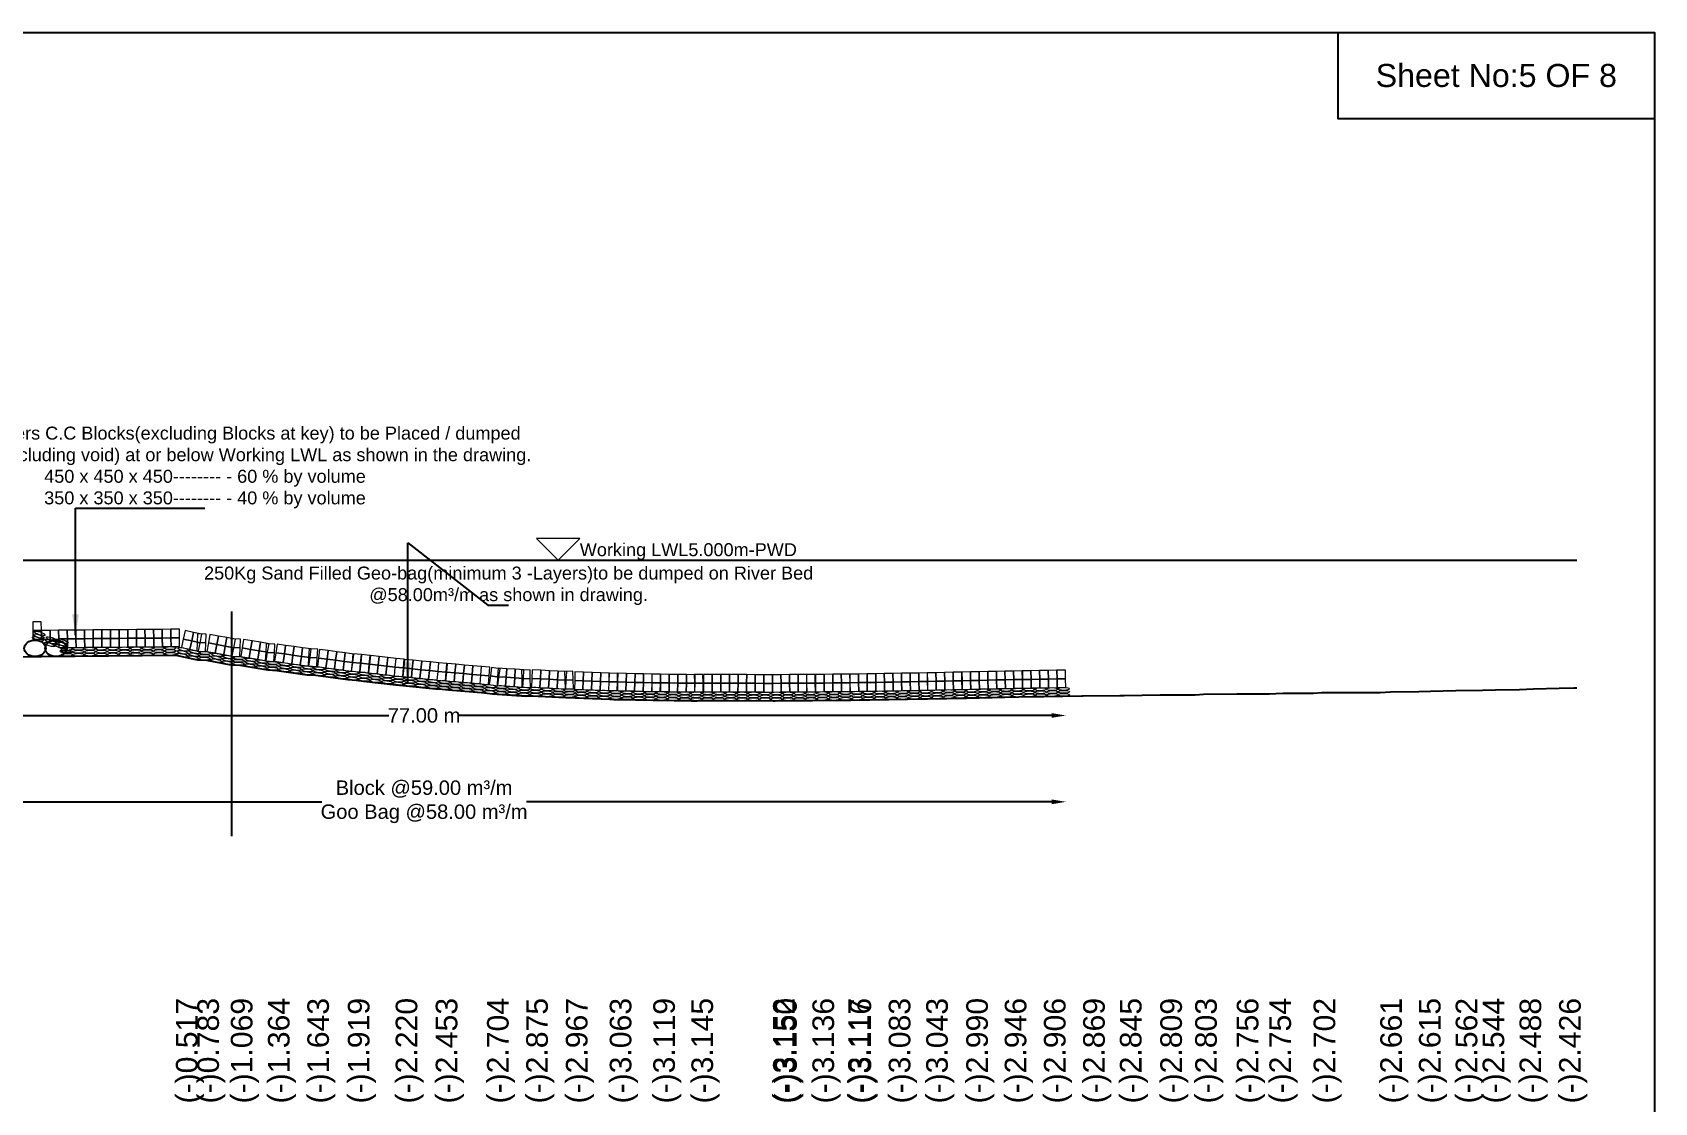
# Model space of a CAD drawing. Header units: inches. Extents: x 89000 to 215021, y -36776 to 1682.
# Drawn here: x 164362 to 170000, y -3718 to 0 of the extents above; entities that cross this region are included whole.
import ezdxf

# ---------------------------------------------------------------- set-up
doc = ezdxf.new("R2010")
doc.units = ezdxf.units.IN
doc.header["$LTSCALE"] = 7
doc.header["$MEASUREMENT"] = 0
doc.header["$PDMODE"] = 3
doc.layers.add('Constreuction Line', color=160, linetype='Continuous')
doc.layers.add('Geotube', color=7, linetype='Continuous')
for name, color, linetype, lineweight in [('Cross Section Labels', 7, 'Continuous', 9), ('Existing_Bed_Level for Xsection', 7, 'Continuous', 25), ('Long Section Labels', 7, 'Continuous', 9)]:
    doc.layers.add(name, color=color, linetype=linetype, lineweight=lineweight)
doc.styles.get("Standard").update_dxf_attribs({"font": 'arial.ttf'})
doc.dimstyles.new('Appron Lebeling Style', dxfattribs={"dimtxt": 50, "dimasz": 50, "dimexe": 0.18, "dimexo": 0.0625, "dimgap": 0.09, "dimtad": 0, "dimtih": 1, "dimtoh": 1, "dimdec": 4, "dimzin": 0, "dimdsep": 46, "dimtxsty": 'Standard', "dimcen": 0.09, "dimse1": 1, "dimse2": 1, "dimadec": 0, "dimazin": 0, "dimtfac": 1, "dimtdec": 4, "dimtofl": 0, "dimtmove": 0, "dimatfit": 3, "dimfxl": 1, "dimtolj": 1, "dimtzin": 0, "dimarcsym": 0})
doc.dimstyles.get("Standard").update_dxf_attribs({"dimtxt": 0.18, "dimasz": 0.18, "dimexe": 0.18, "dimexo": 0.0625, "dimgap": 0.09, "dimtad": 0, "dimtih": 1, "dimtoh": 1, "dimdec": 4, "dimzin": 0, "dimdsep": 46, "dimtxsty": 'Standard', "dimcen": 0.09, "dimadec": 0, "dimazin": 0, "dimtfac": 1, "dimtdec": 4, "dimtofl": 0, "dimtmove": 0, "dimatfit": 3, "dimfxl": 1, "dimtolj": 1, "dimtzin": 0, "dimarcsym": 0})

# ---------------------------------------------------------------- blocks, each defined once
blk = doc.blocks.new('*D1')
at = {"layer": 'Cross Section Labels', "color": 0, "lineweight": -2, "transparency": 16777216}
for p, q in [((163542.7, -2373.3), (165601.1, -2373.3)), ((167904.2, -2373.3), (165845.8, -2373.3))]:
    blk.add_line(p, q, dxfattribs=at)
at = {"layer": 'Cross Section Labels', "color": 0, "transparency": 16777216}
for points in [[(163542.7, -2364.9), (163542.7, -2381.6), (163492.7, -2373.3)], [(167904.2, -2364.9), (167904.2, -2381.6), (167954.2, -2373.3)]]:
    blk.add_solid(points, dxfattribs=at)
at = {"layer": 'Defpoints', "color": 0, "transparency": 16777216}
for p in [(163492.7, -1833.3), (167954.2, -2306.4), (167954.2, -2373.3)]:
    blk.add_point(p, dxfattribs=at)
at = {"layer": 'Cross Section Labels', "color": 0, "transparency": 16777216, "insert": (165723.5, -2373.3), "char_height": 50, "attachment_point": 5}
blk.add_mtext('\\A1;77.00 m', dxfattribs=at)
blk = doc.blocks.new('*D2')
at = {"layer": 'Cross Section Labels', "color": 0, "lineweight": -2, "transparency": 16777216}
for p, q in [((163542.7, -2673.3), (165367.8, -2673.3)), ((167904.2, -2673.3), (166079.1, -2673.3))]:
    blk.add_line(p, q, dxfattribs=at)
at = {"layer": 'Cross Section Labels', "color": 0, "transparency": 16777216}
for points in [[(163542.7, -2664.9), (163542.7, -2681.6), (163492.7, -2673.3)], [(167904.2, -2664.9), (167904.2, -2681.6), (167954.2, -2673.3)]]:
    blk.add_solid(points, dxfattribs=at)
at = {"layer": 'Defpoints', "color": 0, "transparency": 16777216}
for p in [(163492.7, -1833.3), (167954.2, -2306.4), (167954.2, -2673.3)]:
    blk.add_point(p, dxfattribs=at)
at = {"layer": 'Cross Section Labels', "color": 0, "transparency": 16777216, "insert": (165723.5, -2673.3), "char_height": 50, "attachment_point": 5}
blk.add_mtext('\\A1;Block @59.00 m³/m ^JGoo Bag @58.00 m³/m ', dxfattribs=at)

msp = doc.modelspace()

# ---------------------------------------------------------------- linework, layer by layer
for points in [[(160000, 0), (170000, 0), (170000, -7071), (160000, -7071)], [(168900, 0), (170000, 0), (170000, -300), (168900, -300)]]:
    msp.add_lwpolyline(points, close=True)
at = {"layer": 'Constreuction Line'}
msp.add_line((165054.01477, -2012.04609), (165054.01477, -2792.04609), dxfattribs=at)
at = {"layer": 'Cross Section Labels'}
msp.add_lwpolyline([(166189.67646, -1833.25538), (166264.67646, -1758.25538), (166114.67646, -1758.25538)], close=True, dxfattribs=at)
at = {"layer": 'Existing_Bed_Level for Xsection'}
for points in [[(161270.69141, -1833.25538), (169729.62656, -1833.25538)], [(163808.69141, -2173.57538), (164861.09141, -2164.27538), (164935.49141, -2180.23538), (164967.29141, -2181.61538), (165051.89141, -2197.39538), (165083.69141, -2199.01538), (165180.89141, -2215.09538), (165211.49141, -2216.89538), (165317.69141, -2231.83538), (165347.69141, -2233.63538), (165458.69141, -2248.39538), (165486.89141, -2251.03538), (165513.29141, -2253.61538), (165624.89141, -2266.45538), (165649.49141, -2268.67538), (165764.09141, -2280.43538), (165786.89141, -2282.29538), (165807.89141, -2284.03538), (165922.49141, -2293.99538), (165942.29141, -2295.49538), (165961.49141, -2298.31538), (166078.49141, -2305.75538), (166095.89141, -2305.15538), (166216.49141, -2311.27538), (166232.69141, -2310.61538), (166248.89141, -2312.41538), (166368.89141, -2317.03538), (166383.29141, -2317.27538), (166397.09141, -2317.39538), (166520.09141, -2320.39538), (166532.09141, -2320.45538), (166652.69141, -2321.95538), (166662.29141, -2321.95538), (166672.49141, -2321.83538), (166682.09141, -2321.65538), (166691.69141, -2321.53538), (166936.49141, -2322.37538), (166943.69141, -2322.25538), (167067.29141, -2321.53538), (167073.29141, -2321.41538), (167197.49141, -2320.27538), (167202.29141, -2320.21538), (167206.49141, -2320.21538), (167338.49141, -2318.23538), (167468.69141, -2315.83538), (167471.09141, -2315.83538), (167473.49141, -2315.89538), (167607.89141, -2312.65538), (167609.09141, -2312.71538), (167741.69141, -2310.01538), (167742.29141, -2310.01538), (167790.89141, -2309.05538), (167877.89141, -2307.61538), (168009.89141, -2305.51538), (168014.09141, -2305.39538), (168141.89141, -2303.95538), (168149.09141, -2303.71538), (168156.89141, -2303.35538), (168282.29141, -2301.79538), (168403.49141, -2301.43538), (168417.89141, -2300.65538), (168432.29141, -2299.75538), (168548.09141, -2298.61538), (168661.49141, -2298.49538), (168683.69141, -2297.17538), (168707.69141, -2295.85538), (168815.09141, -2295.37538), (168843.89141, -2293.69538), (169046.69141, -2292.91538), (169082.09141, -2290.87538), (169181.09141, -2290.15538), (169221.29141, -2288.23538), (169308.89141, -2286.97538), (169402.49141, -2285.89538), (169446.89141, -2284.09538), (169530.89141, -2282.53538), (169579.49141, -2280.67538), (169668.29141, -2278.81538), (169719.29141, -2277.55538), (169729.62656, -2277.2915)]]:
    msp.add_lwpolyline(points, dxfattribs=at)
at = {"layer": 'Geotube'}
for centre in [(164371.19141, -2139.97856), (164443.94771, -2139.97856)]:
    msp.add_ellipse(centre, major_axis=(-37.5, 0), ratio=0.76, dxfattribs=at)
at = {"layer": 'Long Section Labels'}
for points in [[(164393.18585, -2047.80553), (164363.18702, -2048.07062), (164363.45212, -2078.06945), (164393.45094, -2077.80436)], [(164393.45094, -2077.80436), (164363.45212, -2078.06945), (164363.71721, -2108.06828), (164393.71604, -2107.80318)], [(164423.44977, -2077.53926), (164393.45094, -2077.80436), (164393.71604, -2107.80318), (164423.71487, -2107.53809)], [(164453.4486, -2077.27416), (164423.44977, -2077.53926), (164423.71487, -2107.53809), (164453.7137, -2107.27299)], [(164483.44743, -2077.00906), (164453.4486, -2077.27416), (164453.7137, -2107.27299), (164483.71253, -2107.00789)], [(164513.44626, -2076.74396), (164483.44743, -2077.00906), (164483.71253, -2107.00789), (164513.71136, -2106.74279)], [(164543.44509, -2076.47887), (164513.44626, -2076.74396), (164513.71136, -2106.74279), (164543.71019, -2106.47769)], [(164573.44392, -2076.21377), (164543.44509, -2076.47887), (164543.71019, -2106.47769), (164573.70901, -2106.2126)], [(164603.44275, -2075.94867), (164573.44392, -2076.21377), (164573.70901, -2106.2126), (164603.70784, -2105.9475)], [(164633.44157, -2075.68357), (164603.44275, -2075.94867), (164603.70784, -2105.9475), (164633.70667, -2105.6824)], [(164663.4404, -2075.41847), (164633.44157, -2075.68357), (164633.70667, -2105.6824), (164663.7055, -2105.4173)], [(164693.43923, -2075.15338), (164663.4404, -2075.41847), (164663.7055, -2105.4173), (164693.70433, -2105.1522)], [(164723.43806, -2074.88828), (164693.43923, -2075.15338), (164693.70433, -2105.1522), (164723.70316, -2104.88711)], [(164753.43689, -2074.62318), (164723.43806, -2074.88828), (164723.70316, -2104.88711), (164753.70199, -2104.62201)], [(164783.43572, -2074.35808), (164753.43689, -2074.62318), (164753.70199, -2104.62201), (164783.70082, -2104.35691)], [(164813.43455, -2074.09298), (164783.43572, -2074.35808), (164783.70082, -2104.35691), (164813.69964, -2104.09181)], [(164843.43338, -2073.82789), (164813.43455, -2074.09298), (164813.69964, -2104.09181), (164843.69847, -2103.82671)], [(164873.4322, -2073.56279), (164843.43338, -2073.82789), (164843.69847, -2103.82671), (164873.6973, -2103.56162)], [(164922.27652, -2084.73944), (164892.94384, -2078.44711), (164886.6515, -2107.77979), (164915.98419, -2114.07213)], [(164951.60921, -2091.03178), (164922.27652, -2084.73944), (164915.98419, -2114.07213), (164945.31688, -2120.36446)], [(164483.71253, -2107.00789), (164453.7137, -2107.27299), (164453.9788, -2137.27182), (164483.97763, -2137.00672)], [(164513.71136, -2106.74279), (164483.71253, -2107.00789), (164483.97763, -2137.00672), (164513.97646, -2136.74162)], [(164543.71019, -2106.47769), (164513.71136, -2106.74279), (164513.97646, -2136.74162), (164543.97528, -2136.47652)], [(164573.70901, -2106.2126), (164543.71019, -2106.47769), (164543.97528, -2136.47652), (164573.97411, -2136.21142)], [(164603.70784, -2105.9475), (164573.70901, -2106.2126), (164573.97411, -2136.21142), (164603.97294, -2135.94633)], [(164633.70667, -2105.6824), (164603.70784, -2105.9475), (164603.97294, -2135.94633), (164633.97177, -2135.68123)], [(164663.7055, -2105.4173), (164633.70667, -2105.6824), (164633.97177, -2135.68123), (164663.9706, -2135.41613)], [(164693.70433, -2105.1522), (164663.7055, -2105.4173), (164663.9706, -2135.41613), (164693.96943, -2135.15103)], [(164723.70316, -2104.88711), (164693.70433, -2105.1522), (164693.96943, -2135.15103), (164723.96826, -2134.88593)], [(164753.70199, -2104.62201), (164723.70316, -2104.88711), (164723.96826, -2134.88593), (164753.96709, -2134.62084)], [(164783.70082, -2104.35691), (164753.70199, -2104.62201), (164753.96709, -2134.62084), (164783.96591, -2134.35574)], [(164813.69964, -2104.09181), (164783.70082, -2104.35691), (164783.96591, -2134.35574), (164813.96474, -2134.09064)], [(164843.69847, -2103.82671), (164813.69964, -2104.09181), (164813.96474, -2134.09064), (164843.96357, -2133.82554)], [(164873.6973, -2103.56162), (164843.69847, -2103.82671), (164843.96357, -2133.82554), (164873.9624, -2133.56045)], [(164915.98419, -2114.07213), (164886.6515, -2107.77979), (164880.35917, -2137.11248), (164909.69186, -2143.40482)], [(164945.31688, -2120.36446), (164915.98419, -2114.07213), (164909.69186, -2143.40482), (164939.02454, -2149.69715)], [(164965.14263, -2120.8651), (164935.17084, -2119.56443), (164933.87018, -2149.53623), (164963.84197, -2150.83689)], [(164966.44329, -2090.8933), (164936.4715, -2089.59264), (164935.17084, -2119.56443), (164965.14263, -2120.8651)], [(165003.19497, -2126.66712), (164973.70361, -2121.16625), (164968.20274, -2150.65761), (164997.6941, -2156.15848)], [(165008.69584, -2097.17576), (164979.20448, -2091.67488), (164973.70361, -2121.16625), (165003.19497, -2126.66712)], [(165032.68633, -2132.16799), (165003.19497, -2126.66712), (164997.6941, -2156.15848), (165027.18546, -2161.65935)], [(165038.18721, -2102.67663), (165008.69584, -2097.17576), (165003.19497, -2126.66712), (165032.68633, -2132.16799)], [(165062.1777, -2137.66886), (165032.68633, -2132.16799), (165027.18546, -2161.65935), (165056.67682, -2167.16022)], [(165067.67857, -2108.1775), (165038.18721, -2102.67663), (165032.68633, -2132.16799), (165062.1777, -2137.66886)], [(165084.09711, -2138.35746), (165054.13596, -2136.83114), (165052.60964, -2166.79229), (165082.57078, -2168.31861)], [(165085.62343, -2108.39632), (165055.66228, -2106.86999), (165054.13596, -2136.83114), (165084.09711, -2138.35746)], [(165120.53489, -2143.68683), (165090.93717, -2138.79042), (165086.04075, -2168.38814), (165115.63848, -2173.28455)], [(165125.4313, -2114.08911), (165095.83358, -2109.19269), (165090.93717, -2138.79042), (165120.53489, -2143.68683)], [(165155.02902, -2118.98552), (165125.4313, -2114.08911), (165120.53489, -2143.68683), (165150.13261, -2148.58324)], [(165184.62675, -2123.88193), (165155.02902, -2118.98552), (165150.13261, -2148.58324), (165179.73033, -2153.47965)], [(165204.97714, -2125.75558), (165175.02891, -2123.99392), (165173.26725, -2153.94215), (165203.21548, -2155.70381)], [(165242.08069, -2129.70651), (165212.37321, -2125.52732), (165208.19402, -2155.2348), (165237.9015, -2159.41399)], [(165271.78817, -2133.8857), (165242.08069, -2129.70651), (165237.9015, -2159.41399), (165267.60898, -2163.59318)], [(165301.49565, -2138.06489), (165271.78817, -2133.8857), (165267.60898, -2163.59318), (165297.31646, -2167.77237)], [(165331.20313, -2142.24407), (165301.49565, -2138.06489), (165297.31646, -2167.77237), (165327.02394, -2171.95155)], [(165353.96153, -2143.24865), (165324.01538, -2141.45189), (165322.21861, -2171.39803), (165352.16476, -2173.1948)], [(165150.13261, -2148.58324), (165120.53489, -2143.68683), (165115.63848, -2173.28455), (165145.2362, -2178.18096)], [(165179.73033, -2153.47965), (165150.13261, -2148.58324), (165145.2362, -2178.18096), (165174.83392, -2183.07738)], [(165203.21548, -2155.70381), (165173.26725, -2153.94215), (165171.50559, -2183.89038), (165201.45382, -2185.65204)], [(165237.9015, -2159.41399), (165208.19402, -2155.2348), (165204.01484, -2184.94228), (165233.72232, -2189.12147)], [(165267.60898, -2163.59318), (165237.9015, -2159.41399), (165233.72232, -2189.12147), (165263.4298, -2193.30066)], [(165297.31646, -2167.77237), (165267.60898, -2163.59318), (165263.4298, -2193.30066), (165293.13728, -2197.47985)], [(165327.02394, -2171.95155), (165297.31646, -2167.77237), (165293.13728, -2197.47985), (165322.84476, -2201.65904)], [(165352.16476, -2173.1948), (165322.21861, -2171.39803), (165320.42184, -2201.34418), (165350.36799, -2203.14094)], [(165386.25552, -2177.62995), (165356.51728, -2173.67557), (165352.5629, -2203.41381), (165382.30114, -2207.36819)], [(165390.2099, -2147.89171), (165360.47166, -2143.93733), (165356.51728, -2173.67557), (165386.25552, -2177.62995)], [(165415.99376, -2181.58434), (165386.25552, -2177.62995), (165382.30114, -2207.36819), (165412.03937, -2211.32257)], [(165419.94814, -2151.8461), (165390.2099, -2147.89171), (165386.25552, -2177.62995), (165415.99376, -2181.58434)], [(165445.732, -2185.53872), (165415.99376, -2181.58434), (165412.03937, -2211.32257), (165441.77761, -2215.27696)], [(165449.68638, -2155.80048), (165419.94814, -2151.8461), (165415.99376, -2181.58434), (165445.732, -2185.53872)], [(165475.47023, -2189.4931), (165445.732, -2185.53872), (165441.77761, -2215.27696), (165471.51585, -2219.23134)], [(165479.42462, -2159.75486), (165449.68638, -2155.80048), (165445.732, -2185.53872), (165475.47023, -2189.4931)], [(165503.03904, -2191.6821), (165473.16965, -2188.88582), (165470.37336, -2218.75521), (165500.24276, -2221.5515)], [(165505.83533, -2161.8127), (165475.96593, -2159.01642), (165473.16965, -2188.88582), (165503.03904, -2191.6821)], [(165533.13841, -2194.66628), (165503.28065, -2191.74836), (165500.36274, -2221.60612), (165530.22049, -2224.52404)], [(165536.05633, -2164.80852), (165506.19857, -2161.8906), (165503.28065, -2191.74836), (165533.13841, -2194.66628)], [(165563.94876, -2198.44393), (165534.14538, -2195.01493), (165530.71638, -2224.81832), (165560.51977, -2228.24732)], [(165567.37776, -2168.64054), (165537.57437, -2165.21154), (165534.14538, -2195.01493), (165563.94876, -2198.44393)], [(165593.75215, -2201.87292), (165563.94876, -2198.44393), (165560.51977, -2228.24732), (165590.32316, -2231.67631)], [(165597.18115, -2172.06953), (165567.37776, -2168.64054), (165563.94876, -2198.44393), (165593.75215, -2201.87292)], [(165626.98454, -2175.49852), (165597.18115, -2172.06953), (165593.75215, -2201.87292), (165623.55554, -2205.30191)], [(165654.62972, -2178.17091), (165624.75114, -2175.47455), (165622.05478, -2205.35313), (165651.93336, -2208.04949)], [(165685.58215, -2181.30315), (165655.73887, -2178.2407), (165652.67642, -2208.08398), (165682.5197, -2211.14643)], [(165715.42543, -2184.36561), (165685.58215, -2181.30315), (165682.5197, -2211.14643), (165712.36298, -2214.20889)], [(165745.26871, -2187.42806), (165715.42543, -2184.36561), (165712.36298, -2214.20889), (165742.20626, -2217.27134)], [(165775.11199, -2190.49051), (165745.26871, -2187.42806), (165742.20626, -2217.27134), (165772.04954, -2220.33379)], [(165803.13404, -2192.71946), (165773.23337, -2190.2802), (165770.79411, -2220.18086), (165800.69478, -2222.62013)], [(165833.50258, -2195.31974), (165803.61524, -2192.7222), (165801.0177, -2222.60954), (165830.90504, -2225.20708)], [(165863.38991, -2197.91728), (165833.50258, -2195.31974), (165830.90504, -2225.20708), (165860.79238, -2227.80461)], [(165893.27725, -2200.51482), (165863.38991, -2197.91728), (165860.79238, -2227.80461), (165890.67971, -2230.40215)], [(165623.55554, -2205.30191), (165593.75215, -2201.87292), (165590.32316, -2231.67631), (165620.12655, -2235.1053)], [(165651.93336, -2208.04949), (165622.05478, -2205.35313), (165619.35842, -2235.23171), (165649.237, -2237.92807)], [(165682.5197, -2211.14643), (165652.67642, -2208.08398), (165649.61397, -2237.92726), (165679.45725, -2240.98972)], [(165712.36298, -2214.20889), (165682.5197, -2211.14643), (165679.45725, -2240.98972), (165709.30053, -2244.05217)], [(165742.20626, -2217.27134), (165712.36298, -2214.20889), (165709.30053, -2244.05217), (165739.14381, -2247.11462)], [(165772.04954, -2220.33379), (165742.20626, -2217.27134), (165739.14381, -2247.11462), (165768.98709, -2250.17707)], [(165800.69478, -2222.62013), (165770.79411, -2220.18086), (165768.35484, -2250.08153), (165798.25551, -2252.5208)], [(165830.90504, -2225.20708), (165801.0177, -2222.60954), (165798.42017, -2252.49687), (165828.3075, -2255.09441)], [(165860.79238, -2227.80461), (165830.90504, -2225.20708), (165828.3075, -2255.09441), (165858.19484, -2257.69195)], [(165890.67971, -2230.40215), (165860.79238, -2227.80461), (165858.19484, -2257.69195), (165888.08217, -2260.28949)], [(165920.56705, -2232.99969), (165890.67971, -2230.40215), (165888.08217, -2260.28949), (165917.96951, -2262.88703)], [(165923.16458, -2203.11236), (165893.27725, -2200.51482), (165890.67971, -2230.40215), (165920.56705, -2232.99969)], [(165949.80562, -2235.29099), (165919.89134, -2233.02476), (165917.62511, -2262.93904), (165947.53939, -2265.20527)], [(165952.07186, -2205.37671), (165922.15758, -2203.11048), (165919.89134, -2233.02476), (165949.80562, -2235.29099)], [(165983.6927, -2240.32604), (165954.01114, -2235.96656), (165949.65166, -2265.64812), (165979.33322, -2270.0076)], [(165988.05217, -2210.64448), (165958.37062, -2206.285), (165954.01114, -2235.96656), (165983.6927, -2240.32604)], [(166008.78827, -2240.60058), (165978.84874, -2238.69673), (165976.94489, -2268.63626), (166006.88442, -2270.5401)], [(166010.69211, -2210.66105), (165980.75259, -2208.7572), (165978.84874, -2238.69673), (166008.78827, -2240.60058)], [(166038.7278, -2242.50442), (166008.78827, -2240.60058), (166006.88442, -2270.5401), (166036.82395, -2272.44395)], [(166040.63164, -2212.56489), (166010.69211, -2210.66105), (166008.78827, -2240.60058), (166038.7278, -2242.50442)], [(166068.66732, -2244.40827), (166038.7278, -2242.50442), (166036.82395, -2272.44395), (166066.76348, -2274.3478)], [(166070.57117, -2214.46874), (166040.63164, -2212.56489), (166038.7278, -2242.50442), (166068.66732, -2244.40827)], [(166091.66198, -2214.64737), (166061.6798, -2215.68124), (166062.71367, -2245.66342), (166092.69585, -2244.62955)], [(166092.69585, -2244.62955), (166062.71367, -2245.66342), (166063.74753, -2275.6456), (166093.72971, -2274.61173)], [(166127.81774, -2246.09754), (166097.8563, -2244.57711), (166096.33587, -2274.53856), (166126.29731, -2276.05899)], [(166129.33818, -2216.1361), (166099.37673, -2214.61567), (166097.8563, -2244.57711), (166127.81774, -2246.09754)], [(166157.77919, -2247.61798), (166127.81774, -2246.09754), (166126.29731, -2276.05899), (166156.25876, -2277.57942)], [(166159.29962, -2217.65653), (166129.33818, -2216.1361), (166127.81774, -2246.09754), (166157.77919, -2247.61798)], [(166187.74064, -2249.13841), (166157.77919, -2247.61798), (166156.25876, -2277.57942), (166186.22021, -2279.09985)], [(166189.26107, -2219.17696), (166159.29962, -2217.65653), (166157.77919, -2247.61798), (166187.74064, -2249.13841)], [(166217.70208, -2250.65884), (166187.74064, -2249.13841), (166186.22021, -2279.09985), (166216.18165, -2280.62029)], [(166219.22252, -2220.69739), (166189.26107, -2219.17696), (166187.74064, -2249.13841), (166217.70208, -2250.65884)], [(166240.91704, -2219.6051), (166210.94191, -2220.82631), (166212.16312, -2250.80145), (166242.13825, -2249.58024)], [(166242.13825, -2249.58024), (166212.16312, -2250.80145), (166213.38433, -2280.77658), (166243.35946, -2279.55537)], [(166276.82769, -2252.84603), (166246.8499, -2251.69189), (166245.69575, -2281.66968), (166275.67354, -2282.82382)], [(166277.98183, -2222.86824), (166248.00404, -2221.7141), (166246.8499, -2251.69189), (166276.82769, -2252.84603)], [(166306.80548, -2254.00018), (166276.82769, -2252.84603), (166275.67354, -2282.82382), (166305.65134, -2283.97797)], [(166307.95963, -2224.02239), (166277.98183, -2222.86824), (166276.82769, -2252.84603), (166306.80548, -2254.00018)], [(166336.78327, -2255.15432), (166306.80548, -2254.00018), (166305.65134, -2283.97797), (166335.62913, -2285.13211)], [(166337.93742, -2225.17653), (166307.95963, -2224.02239), (166306.80548, -2254.00018), (166336.78327, -2255.15432)], [(166367.91521, -2226.33068), (166337.93742, -2225.17653), (166336.78327, -2255.15432), (166366.76106, -2256.30847)], [(166395.93263, -2226.87348), (166365.93679, -2226.37355), (166365.43686, -2256.36939), (166395.4327, -2256.86932)], [(166426.62484, -2227.48876), (166396.63375, -2226.75727), (166395.90226, -2256.74835), (166425.89335, -2257.47984)], [(166456.61592, -2228.22025), (166426.62484, -2227.48876), (166425.89335, -2257.47984), (166455.88443, -2258.21133)], [(166486.607, -2228.95174), (166456.61592, -2228.22025), (166455.88443, -2258.21133), (166485.87551, -2258.94282)], [(166516.59808, -2229.68323), (166486.607, -2228.95174), (166485.87551, -2258.94282), (166515.86659, -2259.67431)], [(166544.83997, -2229.91799), (166514.84035, -2229.76799), (166514.69035, -2259.76762), (166544.68998, -2259.91762)], [(166575.51064, -2230.38841), (166545.51296, -2230.01531), (166545.13985, -2260.01299), (166575.13753, -2260.38609)], [(166605.50832, -2230.76152), (166575.51064, -2230.38841), (166575.13753, -2260.38609), (166605.13521, -2260.7592)], [(166635.506, -2231.13462), (166605.50832, -2230.76152), (166605.13521, -2260.7592), (166635.13289, -2261.1323)], [(166665.50368, -2231.50773), (166635.506, -2231.13462), (166635.13289, -2261.1323), (166665.13057, -2261.50541)], [(166692.6748, -2230.84102), (166662.68007, -2231.40342), (166663.24247, -2261.39815), (166693.2372, -2260.83574)], [(166724.68535, -2231.04806), (166694.68553, -2230.94512), (166694.58259, -2260.94494), (166724.58241, -2261.04788)], [(166754.68517, -2231.151), (166724.68535, -2231.04806), (166724.58241, -2261.04788), (166754.58223, -2261.15083)], [(166784.685, -2231.25394), (166754.68517, -2231.151), (166754.58223, -2261.15083), (166784.58206, -2261.25377)], [(166814.68482, -2231.35688), (166784.685, -2231.25394), (166784.58206, -2261.25377), (166814.58188, -2261.35671)], [(166844.68464, -2231.45982), (166814.68482, -2231.35688), (166814.58188, -2261.35671), (166844.5817, -2261.45965)], [(166874.68447, -2231.56276), (166844.68464, -2231.45982), (166844.5817, -2261.45965), (166874.58153, -2261.56259)], [(166904.68429, -2231.6657), (166874.68447, -2231.56276), (166874.58153, -2261.56259), (166904.58135, -2261.66553)], [(166934.68411, -2231.76865), (166904.68429, -2231.6657), (166904.58135, -2261.66553), (166934.58117, -2261.76847)], [(166963.84411, -2231.53645), (166933.84462, -2231.7112), (166934.01937, -2261.71069), (166964.01887, -2261.53594)], [(166993.8436, -2231.36169), (166963.84411, -2231.53645), (166964.01887, -2261.53594), (166994.01836, -2261.36119)], [(167023.84309, -2231.18694), (166993.8436, -2231.36169), (166994.01836, -2261.36119), (167024.01785, -2261.18643)], [(167053.84258, -2231.01219), (167023.84309, -2231.18694), (167024.01785, -2261.18643), (167054.01734, -2261.01168)], [(167082.55507, -2230.61199), (167052.56107, -2231.21187), (167053.16095, -2261.20587), (167083.15495, -2260.60599)], [(167113.53563, -2230.44217), (167083.5369, -2230.71752), (167083.81225, -2260.71626), (167113.81098, -2260.44091)], [(167143.53437, -2230.16682), (167113.53563, -2230.44217), (167113.81098, -2260.44091), (167143.80972, -2260.16556)], [(167173.53311, -2229.89147), (167143.53437, -2230.16682), (167143.80972, -2260.16556), (167173.80846, -2259.89021)], [(167203.53184, -2229.61612), (167173.53311, -2229.89147), (167173.80846, -2259.89021), (167203.80719, -2259.61486)], [(167233.00133, -2229.20754), (167203.00471, -2229.65749), (167203.45466, -2259.65411), (167233.45128, -2259.20416)], [(167262.99796, -2228.75759), (167233.00133, -2229.20754), (167233.45128, -2259.20416), (167263.44791, -2258.75422)], [(167292.99459, -2228.30764), (167262.99796, -2228.75759), (167263.44791, -2258.75422), (167293.44453, -2258.30427)], [(167322.99121, -2227.85769), (167292.99459, -2228.30764), (167293.44453, -2258.30427), (167323.44116, -2257.85432)], [(167352.67601, -2227.35852), (167322.68111, -2227.91142), (167323.23401, -2257.90633), (167353.22891, -2257.35343)], [(167382.67092, -2226.80562), (167352.67601, -2227.35852), (167353.22891, -2257.35343), (167383.22382, -2256.80052)], [(167412.66582, -2226.25272), (167382.67092, -2226.80562), (167383.22382, -2256.80052), (167413.21872, -2256.24762)], [(167442.66073, -2225.69982), (167412.66582, -2226.25272), (167413.21872, -2256.24762), (167443.21363, -2255.69472)], [(167472.65563, -2225.14692), (167442.66073, -2225.69982), (167443.21363, -2255.69472), (167473.20853, -2255.14182)], [(167502.13317, -2224.57859), (167472.14188, -2225.30159), (167472.86489, -2255.29288), (167502.85618, -2254.56987)], [(167502.85618, -2254.56987), (167472.86489, -2255.29288), (167473.58789, -2285.28416), (167503.57918, -2284.56116)], [(167532.12446, -2223.85558), (167502.13317, -2224.57859), (167502.85618, -2254.56987), (167532.84746, -2253.84687)], [(167532.84746, -2253.84687), (167502.85618, -2254.56987), (167503.57918, -2284.56116), (167533.57047, -2283.83816)], [(167562.11574, -2223.13258), (167532.12446, -2223.85558), (167532.84746, -2253.84687), (167562.83875, -2253.12386)], [(167562.83875, -2253.12386), (167532.84746, -2253.84687), (167533.57047, -2283.83816), (167563.56175, -2283.11515)], [(167592.10703, -2222.40957), (167562.11574, -2223.13258), (167562.83875, -2253.12386), (167592.83003, -2252.40086)], [(167592.83003, -2252.40086), (167562.83875, -2253.12386), (167563.56175, -2283.11515), (167593.55304, -2282.39215)], [(167622.43749, -2221.82485), (167592.44371, -2222.43558), (167593.05444, -2252.42936), (167623.04822, -2251.81863)], [(167623.04822, -2251.81863), (167593.05444, -2252.42936), (167593.66517, -2282.42315), (167623.65896, -2281.81241)], [(167652.43127, -2221.21411), (167622.43749, -2221.82485), (167623.04822, -2251.81863), (167653.04201, -2251.2079)], [(167653.04201, -2251.2079), (167623.04822, -2251.81863), (167623.65896, -2281.81241), (167653.65274, -2281.20168)], [(167682.42506, -2220.60338), (167652.43127, -2221.21411), (167653.04201, -2251.2079), (167683.03579, -2250.59716)], [(167683.03579, -2250.59716), (167653.04201, -2251.2079), (167653.65274, -2281.20168), (167683.64652, -2280.59095)], [(167712.41884, -2219.99265), (167682.42506, -2220.60338), (167683.03579, -2250.59716), (167713.02957, -2249.98643)], [(167713.02957, -2249.98643), (167683.03579, -2250.59716), (167683.64652, -2280.59095), (167713.6403, -2279.98021)], [(167742.41262, -2219.38191), (167712.41884, -2219.99265), (167713.02957, -2249.98643), (167743.02335, -2249.3757)], [(167743.02335, -2249.3757), (167713.02957, -2249.98643), (167713.6403, -2279.98021), (167743.63409, -2279.36948)], [(167772.46205, -2218.80174), (167742.4679, -2219.39422), (167743.06038, -2249.38837), (167773.05453, -2248.79589)], [(167773.05453, -2248.79589), (167743.06038, -2249.38837), (167743.65286, -2279.38252), (167773.64701, -2278.79004)], [(167802.4562, -2218.20927), (167772.46205, -2218.80174), (167773.05453, -2248.79589), (167803.04868, -2248.20342)], [(167803.04868, -2248.20342), (167773.05453, -2248.79589), (167773.64701, -2278.79004), (167803.64115, -2278.19756)], [(167832.74277, -2217.75026), (167802.74688, -2218.24674), (167803.24336, -2248.24263), (167833.23925, -2247.74615)], [(167833.23925, -2247.74615), (167803.24336, -2248.24263), (167803.73984, -2278.23852), (167833.73574, -2277.74204)], [(167862.73866, -2217.25377), (167832.74277, -2217.75026), (167833.23925, -2247.74615), (167863.23514, -2247.24967)], [(167863.23514, -2247.24967), (167833.23925, -2247.74615), (167833.73574, -2277.74204), (167863.73163, -2277.24556)], [(167892.79292, -2216.76685), (167862.79672, -2217.24406), (167863.27393, -2247.24026), (167893.27013, -2246.76305)], [(167893.27013, -2246.76305), (167863.27393, -2247.24026), (167863.75114, -2277.23647), (167893.74735, -2276.75925)], [(167922.78912, -2216.28963), (167892.79292, -2216.76685), (167893.27013, -2246.76305), (167923.26634, -2246.28584)], [(167923.26634, -2246.28584), (167893.27013, -2246.76305), (167893.74735, -2276.75925), (167923.74355, -2276.28204)], [(167952.78533, -2215.81242), (167922.78912, -2216.28963), (167923.26634, -2246.28584), (167953.26254, -2245.80863)], [(167953.26254, -2245.80863), (167923.26634, -2246.28584), (167923.74355, -2276.28204), (167953.73975, -2275.80483)], [(166366.76106, -2256.30847), (166336.78327, -2255.15432), (166335.62913, -2285.13211), (166365.60692, -2286.28626)], [(166395.4327, -2256.86932), (166365.43686, -2256.36939), (166364.93693, -2286.36522), (166394.93277, -2286.86515)], [(166425.89335, -2257.47984), (166395.90226, -2256.74835), (166395.17078, -2286.73944), (166425.16186, -2287.47092)], [(166455.88443, -2258.21133), (166425.89335, -2257.47984), (166425.16186, -2287.47092), (166455.15294, -2288.20241)], [(166485.87551, -2258.94282), (166455.88443, -2258.21133), (166455.15294, -2288.20241), (166485.14402, -2288.9339)], [(166515.86659, -2259.67431), (166485.87551, -2258.94282), (166485.14402, -2288.9339), (166515.1351, -2289.66539)], [(166544.68998, -2259.91762), (166514.69035, -2259.76762), (166514.54035, -2289.76724), (166544.53998, -2289.91724)], [(166575.13753, -2260.38609), (166545.13985, -2260.01299), (166544.76675, -2290.01067), (166574.76443, -2290.38377)], [(166605.13521, -2260.7592), (166575.13753, -2260.38609), (166574.76443, -2290.38377), (166604.76211, -2290.75688)], [(166635.13289, -2261.1323), (166605.13521, -2260.7592), (166604.76211, -2290.75688), (166634.75979, -2291.12998)], [(166665.13057, -2261.50541), (166635.13289, -2261.1323), (166634.75979, -2291.12998), (166664.75747, -2291.50309)], [(166693.2372, -2260.83574), (166663.24247, -2261.39815), (166663.80488, -2291.39287), (166693.7996, -2290.83047)], [(166724.58241, -2261.04788), (166694.58259, -2260.94494), (166694.47965, -2290.94477), (166724.47947, -2291.04771)], [(166754.58223, -2261.15083), (166724.58241, -2261.04788), (166724.47947, -2291.04771), (166754.47929, -2291.15065)], [(166784.58206, -2261.25377), (166754.58223, -2261.15083), (166754.47929, -2291.15065), (166784.47912, -2291.25359)], [(166814.58188, -2261.35671), (166784.58206, -2261.25377), (166784.47912, -2291.25359), (166814.47894, -2291.35653)], [(166844.5817, -2261.45965), (166814.58188, -2261.35671), (166814.47894, -2291.35653), (166844.47876, -2291.45947)], [(166874.58153, -2261.56259), (166844.5817, -2261.45965), (166844.47876, -2291.45947), (166874.47859, -2291.56241)], [(166904.58135, -2261.66553), (166874.58153, -2261.56259), (166874.47859, -2291.56241), (166904.47841, -2291.66535)], [(166934.58117, -2261.76847), (166904.58135, -2261.66553), (166904.47841, -2291.66535), (166934.47823, -2291.76829)], [(166964.01887, -2261.53594), (166934.01937, -2261.71069), (166934.19413, -2291.71018), (166964.19362, -2291.53543)], [(166994.01836, -2261.36119), (166964.01887, -2261.53594), (166964.19362, -2291.53543), (166994.19311, -2291.36068)], [(167024.01785, -2261.18643), (166994.01836, -2261.36119), (166994.19311, -2291.36068), (167024.1926, -2291.18592)], [(167054.01734, -2261.01168), (167024.01785, -2261.18643), (167024.1926, -2291.18592), (167054.19209, -2291.01117)], [(167083.15495, -2260.60599), (167053.16095, -2261.20587), (167053.76083, -2291.19987), (167083.75483, -2290.59999)], [(167113.81098, -2260.44091), (167083.81225, -2260.71626), (167084.0876, -2290.715), (167114.08634, -2290.43964)], [(167143.80972, -2260.16556), (167113.81098, -2260.44091), (167114.08634, -2290.43964), (167144.08507, -2290.16429)], [(167173.80846, -2259.89021), (167143.80972, -2260.16556), (167144.08507, -2290.16429), (167174.08381, -2289.88894)], [(167203.80719, -2259.61486), (167173.80846, -2259.89021), (167174.08381, -2289.88894), (167204.08254, -2289.61359)], [(167233.45128, -2259.20416), (167203.45466, -2259.65411), (167203.90461, -2289.65074), (167233.90123, -2289.20079)], [(167263.44791, -2258.75422), (167233.45128, -2259.20416), (167233.90123, -2289.20079), (167263.89786, -2288.75084)], [(167293.44453, -2258.30427), (167263.44791, -2258.75422), (167263.89786, -2288.75084), (167293.89448, -2288.30089)], [(167323.44116, -2257.85432), (167293.44453, -2258.30427), (167293.89448, -2288.30089), (167323.89111, -2287.85094)], [(167353.22891, -2257.35343), (167323.23401, -2257.90633), (167323.78691, -2287.90123), (167353.78181, -2287.34833)], [(167383.22382, -2256.80052), (167353.22891, -2257.35343), (167353.78181, -2287.34833), (167383.77672, -2286.79543)], [(167413.21872, -2256.24762), (167383.22382, -2256.80052), (167383.77672, -2286.79543), (167413.77162, -2286.24253)], [(167443.21363, -2255.69472), (167413.21872, -2256.24762), (167413.77162, -2286.24253), (167443.76653, -2285.68963)], [(167473.20853, -2255.14182), (167443.21363, -2255.69472), (167443.76653, -2285.68963), (167473.76143, -2285.13673)]]:
    msp.add_lwpolyline(points, close=True, dxfattribs=at)
for centre, major_axis in [((164387.39949, -2087.97961), (19.06954, -5.92231)), ((164381.0492, -2107.03047), (19.06954, -5.92231)), ((164384.14125, -2097.7543), (19.06954, -5.92231)), ((164422.53488, -2126.48297), (19.06954, -5.92231)), ((164425.62693, -2117.2068), (19.06954, -5.92231)), ((164428.88517, -2107.43211), (19.06954, -5.92231)), ((164460.86793, -2134.05268), (19.06954, -5.92231)), ((164463.95998, -2124.77651), (19.06954, -5.92231)), ((164467.21822, -2115.00181), (19.06954, -5.92231)), ((164482.19876, -2142.12264), (19.96722, 0.17645)), ((164522.13321, -2141.76974), (19.96722, 0.17645)), ((164562.06765, -2141.41684), (19.96722, 0.17645)), ((164602.00209, -2141.06394), (19.96722, 0.17645)), ((164641.93653, -2140.71104), (19.96722, 0.17645)), ((164681.87097, -2140.35815), (19.96722, 0.17645)), ((164721.80541, -2140.00525), (19.96722, 0.17645)), ((164761.73985, -2139.65235), (19.96722, 0.17645)), ((164801.67429, -2139.29945), (19.96722, 0.17645)), ((164841.60873, -2138.94655), (19.96722, 0.17645)), ((164886.65784, -2143.67967), (19.52384, -4.18818)), ((164477.74222, -2149.83677), (19.96722, 0.17645)), ((164482.2889, -2152.32224), (19.96722, 0.17645)), ((164482.37903, -2162.52184), (19.96722, 0.17645)), ((164522.22334, -2151.96934), (19.96722, 0.17645)), ((164522.31347, -2162.16894), (19.96722, 0.17645)), ((164562.15778, -2151.61644), (19.96722, 0.17645)), ((164562.24791, -2161.81604), (19.96722, 0.17645)), ((164602.09222, -2151.26354), (19.96722, 0.17645)), ((164602.18235, -2161.46315), (19.96722, 0.17645)), ((164642.02666, -2150.91065), (19.96722, 0.17645)), ((164642.11679, -2161.11025), (19.96722, 0.17645)), ((164681.9611, -2150.55775), (19.96722, 0.17645)), ((164682.05124, -2160.75735), (19.96722, 0.17645)), ((164721.89554, -2150.20485), (19.96722, 0.17645)), ((164721.98568, -2160.40445), (19.96722, 0.17645)), ((164761.82998, -2149.85195), (19.96722, 0.17645)), ((164761.92012, -2160.05155), (19.96722, 0.17645)), ((164801.76442, -2149.49905), (19.96722, 0.17645)), ((164801.85456, -2159.69865), (19.96722, 0.17645)), ((164841.69886, -2149.14615), (19.96722, 0.17645)), ((164841.789, -2159.34576), (19.96722, 0.17645)), ((164882.37906, -2163.6259), (19.52384, -4.18818)), ((164884.51845, -2153.65279), (19.52384, -4.18818)), ((164921.42673, -2172.00226), (19.52384, -4.18818)), ((164923.56612, -2162.02914), (19.52384, -4.18818)), ((164925.70552, -2152.05603), (19.52384, -4.18818)), ((164960.14684, -2176.20053), (19.94922, -0.86572)), ((164960.58907, -2166.01012), (19.94922, -0.86572)), ((164961.03129, -2155.81971), (19.94922, -0.86572)), ((165000.23785, -2182.57275), (19.62945, -3.66138)), ((165002.10814, -2172.54569), (19.62945, -3.66138)), ((165003.97844, -2162.51862), (19.62945, -3.66138)), ((165039.49675, -2189.89551), (19.62945, -3.66138)), ((165041.36704, -2179.86845), (19.62945, -3.66138)), ((165043.23734, -2169.84138), (19.62945, -3.66138)), ((165078.49301, -2193.64394), (19.94214, -1.01592)), ((165079.01196, -2183.45715), (19.94214, -1.01592)), ((165079.53091, -2173.27036), (19.94214, -1.01592)), ((165118.53262, -2199.60992), (19.70024, -3.25905)), ((165120.1974, -2189.54669), (19.70024, -3.25905)), ((165121.86218, -2179.48347), (19.70024, -3.25905)), ((165159.59789, -2196.0648), (19.70024, -3.25905)), ((165161.26267, -2186.00157), (19.70024, -3.25905)), ((165197.58451, -2200.75088), (19.93354, -1.17256)), ((165198.18347, -2190.56848), (19.93354, -1.17256)), ((165238.48307, -2205.24186), (19.7733, -2.78167)), ((165239.90399, -2195.14131), (19.7733, -2.78167)), ((165279.45059, -2200.70465), (19.7733, -2.78167)), ((165157.93311, -2206.12802), (19.70024, -3.25905)), ((165196.98555, -2210.93328), (19.93354, -1.17256)), ((165237.06214, -2215.3424), (19.7733, -2.78167)), ((165276.60874, -2220.90574), (19.7733, -2.78167)), ((165278.02966, -2210.80519), (19.7733, -2.78167)), ((165316.15534, -2226.46907), (19.7733, -2.78167)), ((165317.57626, -2216.36853), (19.7733, -2.78167)), ((165318.99719, -2206.26798), (19.7733, -2.78167)), ((165355.91062, -2229.58342), (19.79377, -2.63204)), ((165357.25511, -2219.47242), (19.79377, -2.63204)), ((165358.5996, -2209.36142), (19.79377, -2.63204)), ((165395.49816, -2234.8475), (19.79377, -2.63204)), ((165396.84265, -2224.73649), (19.79377, -2.63204)), ((165398.18714, -2214.62549), (19.79377, -2.63204)), ((165435.08571, -2240.11157), (19.79377, -2.63204)), ((165436.4302, -2230.00057), (19.79377, -2.63204)), ((165437.77469, -2219.88957), (19.79377, -2.63204)), ((165474.54389, -2244.75714), (19.88107, -1.86121)), ((165475.49463, -2234.60155), (19.88107, -1.86121)), ((165476.44537, -2224.44595), (19.88107, -1.86121)), ((165514.40214, -2248.60953), (19.83714, -2.28234)), ((165515.56799, -2238.47638), (19.83714, -2.28234)), ((165516.73385, -2228.34322), (19.83714, -2.28234)), ((165554.07641, -2253.1742), (19.83714, -2.28234)), ((165555.24226, -2243.04105), (19.83714, -2.28234)), ((165556.40812, -2232.9079), (19.83714, -2.28234)), ((165593.75068, -2257.73888), (19.83714, -2.28234)), ((165594.91654, -2247.60573), (19.83714, -2.28234)), ((165596.08239, -2237.47257), (19.83714, -2.28234)), ((165634.23723, -2251.93661), (19.88718, -1.7947)), ((165635.15399, -2241.77789), (19.88718, -1.7947)), ((165674.17095, -2255.82759), (19.86369, -2.03837)), ((165675.21219, -2245.68088), (19.86369, -2.03837)), ((165713.89833, -2259.90433), (19.86369, -2.03837)), ((165714.93956, -2249.75761), (19.86369, -2.03837)), ((165754.66694, -2253.83435), (19.86369, -2.03837)), ((165793.94962, -2257.29282), (19.89981, -1.64884)), ((165833.84339, -2260.69477), (19.89301, -1.72892)), ((165633.32046, -2262.09533), (19.88718, -1.7947)), ((165673.12972, -2265.97431), (19.86369, -2.03837)), ((165712.8571, -2270.05105), (19.86369, -2.03837)), ((165752.58447, -2274.12778), (19.86369, -2.03837)), ((165753.6257, -2263.98107), (19.86369, -2.03837)), ((165792.26511, -2277.62315), (19.89981, -1.64884)), ((165793.10736, -2267.45799), (19.89981, -1.64884)), ((165832.07706, -2281.01815), (19.89301, -1.72892)), ((165832.96022, -2270.85646), (19.89301, -1.72892)), ((165871.86308, -2284.476), (19.89301, -1.72892)), ((165872.74624, -2274.3143), (19.89301, -1.72892)), ((165873.62941, -2264.15261), (19.89301, -1.72892)), ((165911.6491, -2287.93384), (19.89301, -1.72892)), ((165912.53227, -2277.77215), (19.89301, -1.72892)), ((165913.41543, -2267.61045), (19.89301, -1.72892)), ((165951.69245, -2291.72144), (19.75605, -2.90167)), ((165953.17467, -2281.62971), (19.75605, -2.90167)), ((165954.6569, -2271.53798), (19.75605, -2.90167)), ((165991.03889, -2295.084), (19.92775, -1.2672)), ((165991.6862, -2284.90456), (19.92775, -1.2672)), ((165992.3335, -2274.72512), (19.92775, -1.2672)), ((166030.89439, -2297.6184), (19.92775, -1.2672)), ((166031.5417, -2287.43896), (19.92775, -1.2672)), ((166032.189, -2277.25952), (19.92775, -1.2672)), ((166070.74989, -2300.1528), (19.92775, -1.2672)), ((166071.3972, -2289.97336), (19.92775, -1.2672)), ((166072.0445, -2279.79392), (19.92775, -1.2672)), ((166110.57551, -2300.79398), (19.94234, -1.012)), ((166111.09246, -2290.60709), (19.94234, -1.012)), ((166111.60941, -2280.4202), (19.94234, -1.012)), ((166150.46019, -2302.81798), (19.94234, -1.012)), ((166150.97714, -2292.63109), (19.94234, -1.012)), ((166151.49408, -2282.4442), (19.94234, -1.012)), ((166190.34487, -2304.84198), (19.94234, -1.012)), ((166190.86182, -2294.65509), (19.94234, -1.012)), ((166191.37876, -2284.46819), (19.94234, -1.012)), ((166228.9392, -2285.24709), (19.95145, 0.81284)), ((166229.35441, -2295.43864), (19.95145, 0.81284)), ((166229.76963, -2305.63018), (19.95145, 0.81284)), ((166269.992, -2308.12397), (19.95322, -0.7682)), ((166270.38441, -2297.93153), (19.95322, -0.7682)), ((166270.77682, -2287.73908), (19.95322, -0.7682)), ((166309.89844, -2309.66037), (19.95322, -0.7682)), ((166310.29085, -2299.46792), (19.95322, -0.7682)), ((166310.68326, -2289.27547), (19.95322, -0.7682)), ((166349.80487, -2311.19677), (19.95322, -0.7682)), ((166350.19728, -2301.00432), (19.95322, -0.7682)), ((166350.58969, -2290.81187), (19.95322, -0.7682)), ((166389.57249, -2312.22981), (19.96725, -0.17363)), ((166389.66119, -2302.03019), (19.96725, -0.17363)), ((166389.74988, -2291.83058), (19.96725, -0.17363)), ((166429.57859, -2313.08623), (19.96206, -0.48688)), ((166429.8273, -2302.88927), (19.96206, -0.48688)), ((166430.076, -2292.6923), (19.96206, -0.48688)), ((166469.50272, -2314.05999), (19.96206, -0.48688)), ((166469.75142, -2303.86303), (19.96206, -0.48688)), ((166470.00013, -2293.66606), (19.96206, -0.48688)), ((166509.42684, -2315.03375), (19.96206, -0.48688)), ((166509.67555, -2304.83678), (19.96206, -0.48688)), ((166509.92426, -2294.63982), (19.96206, -0.48688)), ((166549.29723, -2315.56899), (19.96646, -0.24834)), ((166549.42409, -2305.36978), (19.96646, -0.24834)), ((166549.55095, -2295.17057), (19.96646, -0.24834)), ((166589.23015, -2316.06567), (19.96646, -0.24834)), ((166589.357, -2305.86646), (19.96646, -0.24834)), ((166589.48386, -2295.66724), (19.96646, -0.24834)), ((166629.16306, -2316.56234), (19.96646, -0.24834)), ((166629.28991, -2306.36313), (19.96646, -0.24834)), ((166629.41677, -2296.16392), (19.96646, -0.24834)), ((166668.73336, -2296.37783), (19.96662, 0.2349)), ((166668.85335, -2306.57712), (19.96662, 0.2349)), ((166708.98406, -2316.49469), (19.96788, -0.06852)), ((166709.01906, -2306.29475), (19.96788, -0.06852)), ((166709.05406, -2296.09481), (19.96788, -0.06852)), ((166748.95482, -2306.43178), (19.96788, -0.06852)), ((166748.98982, -2296.23184), (19.96788, -0.06852)), ((166788.89059, -2306.56882), (19.96788, -0.06852)), ((166788.92559, -2296.36888), (19.96788, -0.06852)), ((166828.82635, -2306.70585), (19.96788, -0.06852)), ((166828.86135, -2296.50591), (19.96788, -0.06852)), ((166868.76212, -2306.84289), (19.96788, -0.06852)), ((166868.79712, -2296.64295), (19.96788, -0.06852)), ((166908.69788, -2306.97992), (19.96788, -0.06852)), ((166908.73288, -2296.77998), (19.96788, -0.06852)), ((166948.4316, -2296.72733), (19.96766, 0.11632)), ((166948.49101, -2306.92716), (19.96766, 0.11632)), ((166988.36692, -2296.4947), (19.96766, 0.11632)), ((166988.42634, -2306.69453), (19.96766, 0.11632)), ((167028.30224, -2296.26207), (19.96766, 0.11632)), ((167028.36166, -2306.4619), (19.96766, 0.11632)), ((167067.87601, -2296.01859), (19.96401, 0.39928)), ((167068.07997, -2306.21655), (19.96401, 0.39928)), ((167068.28392, -2316.41451), (19.96401, 0.39928)), ((167108.0854, -2295.59494), (19.96716, 0.18327)), ((167108.17902, -2305.79451), (19.96716, 0.18327)), ((167108.27264, -2315.99408), (19.96716, 0.18327)), ((167148.01972, -2295.22839), (19.96716, 0.18327)), ((167148.11334, -2305.42796), (19.96716, 0.18327)), ((167148.20696, -2315.62753), (19.96716, 0.18327)), ((167187.95404, -2294.86185), (19.96716, 0.18327)), ((167188.04765, -2305.06142), (19.96716, 0.18327)), ((167188.14127, -2315.26099), (19.96716, 0.18327)), ((167227.73843, -2294.39381), (19.96575, 0.29949)), ((167227.89141, -2304.59266), (19.96575, 0.29949)), ((167228.04439, -2314.79151), (19.96575, 0.29949)), ((167267.66993, -2293.79483), (19.96575, 0.29949)), ((167267.82292, -2303.99369), (19.96575, 0.29949)), ((167267.9759, -2314.19254), (19.96575, 0.29949)), ((167307.60144, -2293.19586), (19.96575, 0.29949)), ((167307.75443, -2303.39471), (19.96575, 0.29949)), ((167307.90741, -2313.59357), (19.96575, 0.29949)), ((167347.4449, -2292.56601), (19.96461, 0.36801)), ((167347.63289, -2302.76427), (19.96461, 0.36801)), ((167347.82087, -2312.96254), (19.96461, 0.36801)), ((167387.37412, -2291.82998), (19.96461, 0.36801)), ((167387.5621, -2302.02825), (19.96461, 0.36801)), ((167387.75009, -2312.22652), (19.96461, 0.36801)), ((167427.30333, -2291.09396), (19.96461, 0.36801)), ((167427.49132, -2301.29223), (19.96461, 0.36801)), ((167427.67931, -2311.4905), (19.96461, 0.36801)), ((167467.23255, -2290.35794), (19.96461, 0.36801)), ((167467.42054, -2300.55621), (19.96461, 0.36801)), ((167467.60852, -2310.75447), (19.96461, 0.36801)), ((167507.01313, -2289.57986), (19.9622, 0.48123)), ((167507.25895, -2299.7769), (19.9622, 0.48123)), ((167507.50477, -2309.97393), (19.9622, 0.48123)), ((167546.93753, -2288.6174), (19.9622, 0.48123)), ((167547.18335, -2298.81443), (19.9622, 0.48123)), ((167547.42917, -2309.01147), (19.9622, 0.48123)), ((167586.86193, -2287.65493), (19.9622, 0.48123)), ((167587.10775, -2297.85197), (19.9622, 0.48123)), ((167587.35357, -2308.04901), (19.9622, 0.48123)), ((167626.88213, -2286.84784), (19.96386, 0.4065)), ((167627.08978, -2297.04573), (19.96386, 0.4065)), ((167627.29743, -2307.24361), (19.96386, 0.4065)), ((167666.80986, -2286.03483), (19.96386, 0.4065)), ((167667.01751, -2296.23272), (19.96386, 0.4065)), ((167667.22516, -2306.4306), (19.96386, 0.4065)), ((167706.73758, -2285.22182), (19.96386, 0.4065)), ((167706.94523, -2295.41971), (19.96386, 0.4065)), ((167707.15288, -2305.6176), (19.96386, 0.4065)), ((167746.68101, -2284.4237), (19.96411, 0.39435)), ((167746.88245, -2294.62171), (19.96411, 0.39435)), ((167747.08389, -2304.81972), (19.96411, 0.39435)), ((167786.60922, -2283.63499), (19.96411, 0.39435)), ((167786.81066, -2293.833), (19.96411, 0.39435)), ((167787.0121, -2304.03101), (19.96411, 0.39435)), ((167826.62112, -2282.9605), (19.96527, 0.33046)), ((167826.78993, -2293.1591), (19.96527, 0.33046)), ((167826.95873, -2303.35771), (19.96527, 0.33046)), ((167866.55165, -2282.29958), (19.96527, 0.33046)), ((167866.72046, -2292.49818), (19.96527, 0.33046)), ((167866.88926, -2302.69679), (19.96527, 0.33046)), ((167906.49887, -2281.65703), (19.96547, 0.31763)), ((167906.66112, -2291.85574), (19.96547, 0.31763)), ((167906.82337, -2302.05445), (19.96547, 0.31763)), ((167946.42982, -2281.02177), (19.96547, 0.31763)), ((167946.59207, -2291.22048), (19.96547, 0.31763)), ((167946.75432, -2301.41919), (19.96547, 0.31763)), ((166668.97334, -2316.77642), (19.96662, 0.2349)), ((166748.91982, -2316.63172), (19.96788, -0.06852)), ((166788.85559, -2316.76876), (19.96788, -0.06852)), ((166828.79135, -2316.90579), (19.96788, -0.06852)), ((166868.72712, -2317.04283), (19.96788, -0.06852)), ((166908.66288, -2317.17986), (19.96788, -0.06852)), ((166948.55043, -2317.12699), (19.96766, 0.11632)), ((166988.48575, -2316.89436), (19.96766, 0.11632)), ((167028.42107, -2316.66172), (19.96766, 0.11632))]:
    msp.add_ellipse(centre, major_axis=major_axis, ratio=0.255, dxfattribs=at)

# ---------------------------------------------------------------- texts
at = {"insert": (169450, -150), "char_height": 80, "attachment_point": 5}
msp.add_mtext('Sheet No:5 OF 8', dxfattribs=at)
at = {"layer": 'Cross Section Labels', "char_height": 45}
for s, insert, attachment_point in [(' Assorted 2 Layers C.C Blocks(excluding Blocks at key) to be Placed / dumped^J@59.00 m³/m (excluding void) at or below Working LWL as shown in the drawing.^J450 x 450 x 450-------- - 60 % by volume^J350 x 350 x 350-------- - 40 % by volume', (164962.09827, -1653.25538), 8), ('Working LWL5.000m-PWD', (166264.67646, -1833.25538), 7), ('250Kg Sand Filled Geo-bag(minimum 3 -Layers)to be dumped on River Bed^J@58.00m³/m as shown in drawing.', (166017.38247, -1989.4705), 8)]:
    msp.add_mtext(s, dxfattribs=dict(at, insert=insert, attachment_point=attachment_point))
at = {"layer": 'Long Section Labels', "char_height": 75, "attachment_point": 1, "rotation": 90}
for s, insert in [('(-)0.517', (164861.09141, -3721.44145)), ('(-)0.783', (164935.49141, -3721.44145)), ('(-)1.069', (165051.89141, -3721.44145)), ('(-)1.364', (165180.89141, -3721.44145)), ('(-)1.643', (165317.69141, -3721.44145)), ('(-)1.919', (165458.69141, -3721.44145)), ('(-)2.220', (165624.89141, -3721.44145)), ('(-)2.453', (165764.09141, -3721.44145)), ('(-)2.704', (165942.29141, -3721.44145)), ('(-)2.875', (166078.49141, -3721.44145)), ('(-)2.967', (166216.49141, -3721.44145)), ('(-)3.063', (166368.89141, -3721.44145)), ('(-)3.119', (166520.09141, -3721.44145)), ('(-)3.145', (166652.69141, -3721.44145)), ('(-)3.145', (166652.69141, -3721.44145)), ('(-)3.152', (166936.49141, -3721.44145)), ('(-)3.150', (166943.69141, -3721.44145)), ('(-)3.136', (167073.29141, -3721.44145)), ('(-)3.117', (167197.49141, -3721.44145)), ('(-)3.116', (167202.29141, -3721.44145)), ('(-)3.116', (167202.29141, -3721.44145)), ('(-)3.083', (167338.49141, -3721.44145)), ('(-)3.043', (167468.69141, -3721.44145)), ('(-)3.043', (167468.69141, -3721.44145)), ('(-)2.990', (167607.89141, -3721.44145)), ('(-)2.946', (167741.69141, -3721.44145)), ('(-)2.946', (167741.69141, -3721.44145)), ('(-)2.906', (167877.89141, -3721.44145)), ('(-)2.869', (168014.09141, -3721.44145)), ('(-)2.845', (168141.89141, -3721.44145)), ('(-)2.809', (168282.29141, -3721.44145)), ('(-)2.803', (168403.49141, -3721.44145)), ('(-)2.756', (168548.09141, -3721.44145)), ('(-)2.754', (168661.49141, -3721.44145)), ('(-)2.702', (168815.09141, -3721.44145)), ('(-)2.661', (169046.69141, -3721.44145)), ('(-)2.615', (169181.09141, -3721.44145)), ('(-)2.562', (169308.89141, -3721.44145)), ('(-)2.544', (169402.49141, -3721.44145)), ('(-)2.488', (169530.89141, -3721.44145)), ('(-)2.426', (169668.29141, -3721.44145))]:
    msp.add_mtext(s, dxfattribs=dict(at, insert=insert))

# ---------------------------------------------------------------- dimensions: what is measured, and where the dimension line sits
at = {"layer": 'Cross Section Labels'}
for base, text, picture, middle in [((167954.22651, -2373.25538), '77.00 m', '*D1', (165723.45148, -2373.25538)), ((167954.22651, -2673.25538), 'Block @59.00 m³/m ^JGoo Bag @58.00 m³/m ', '*D2', (165723.45148, -2673.25538))]:
    dim = msp.add_linear_dim(base=base, p1=(163492.67646, -1833.25538), p2=(167954.22651, -2306.40096), text=text, dimstyle='Appron Lebeling Style', dxfattribs=at)
    dim.commit()
    dim.dimension.update_dxf_attribs({"geometry": picture, "text_midpoint": middle})

# ---------------------------------------------------------------- leaders
at = {"layer": 'Cross Section Labels', "annotation_type": 0, "has_hookline": 1, "hookline_direction": 0}
for points, text_width in [([(164512.09827, -2093.95255), (164512.09827, -1653.25538), (164962.00827, -1653.25538)], 2259.69986), ([(165667.37314, -2260.47393), (165667.37314, -1773.25538), (165945.29247, -1989.4705), (166017.29247, -1989.4705)], 2111.16303)]:
    msp.add_leader(points, dimstyle='Standard', override={"dimasz": 72}, dxfattribs=dict(at, text_width=text_width))

doc.saveas('drawing.dxf')
